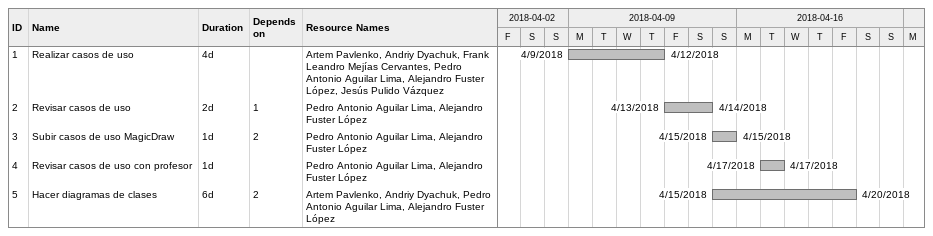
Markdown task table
| ID | Task | Duration | Start | Finish | Predecessors | Resources |
|---|---|---|---|---|---|---|
| 1 | Realizar casos de uso | 4d | 2018-04-09 | 2018-04-12 |  | Artem Pavlenko, Andriy Dyachuk, Frank Leandro Mejías Cervantes, Pedro Antonio Aguilar Lima, Alejandro Fuster López, Jesús Pulido Vázquez |
| 2 | Revisar casos de uso | 2d | 2018-04-13 | 2018-04-14 | 1 | Pedro Antonio Aguilar Lima, Alejandro Fuster López |
| 3 | Subir casos de uso MagicDraw | 1d | 2018-04-15 | 2018-04-15 | 2 | Pedro Antonio Aguilar Lima, Alejandro Fuster López |
| 4 | Revisar casos de uso con profesor | 1d | 2018-04-17 | 2018-04-17 |  | Pedro Antonio Aguilar Lima, Alejandro Fuster López |
| 5 | Hacer diagramas de clases | 6d | 2018-04-15 | 2018-04-20 | 2 | Artem Pavlenko, Andriy Dyachuk, Pedro Antonio Aguilar Lima, Alejandro Fuster López |
